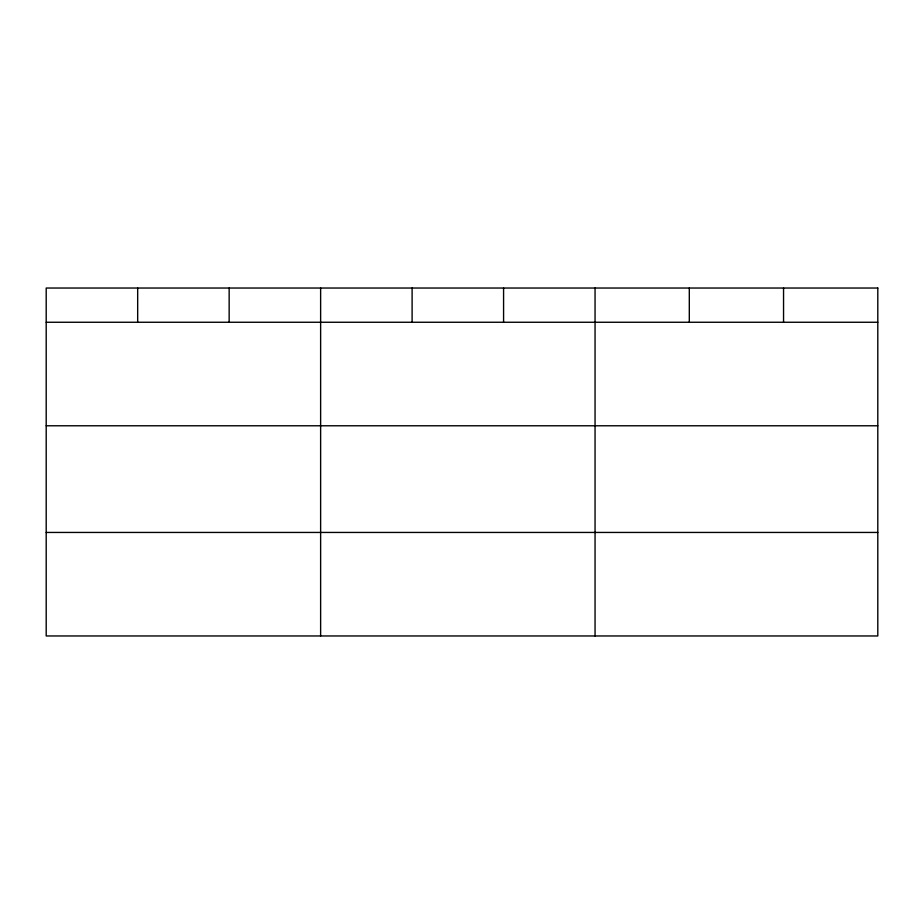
<?xml version="1.0" encoding="UTF-8"?>
<svg xmlns="http://www.w3.org/2000/svg" width="924" height="924" viewBox="0 0 924 924"><rect width="100%" height="100%" fill="white"/><g stroke="black" fill="none" stroke-linecap="round" stroke-linejoin="round"><path stroke-width="1.39" d="M46.2 322.257L877.8 322.257M46.2 425.779L877.8 425.779M46.2 532.443L877.8 532.443M783.552 288.034L783.552 322.257M689.304 288.034L689.304 322.257M595.056 288.034L595.056 635.966M503.58 288.034L503.58 322.257M412.104 288.034L412.104 322.257M320.628 288.034L320.628 635.966M229.152 288.034L229.152 322.257M137.676 288.034L137.676 322.257M877.8 288.034L46.2 288.034L46.2 635.966L877.8 635.966L877.8 288.034"/></g></svg>
